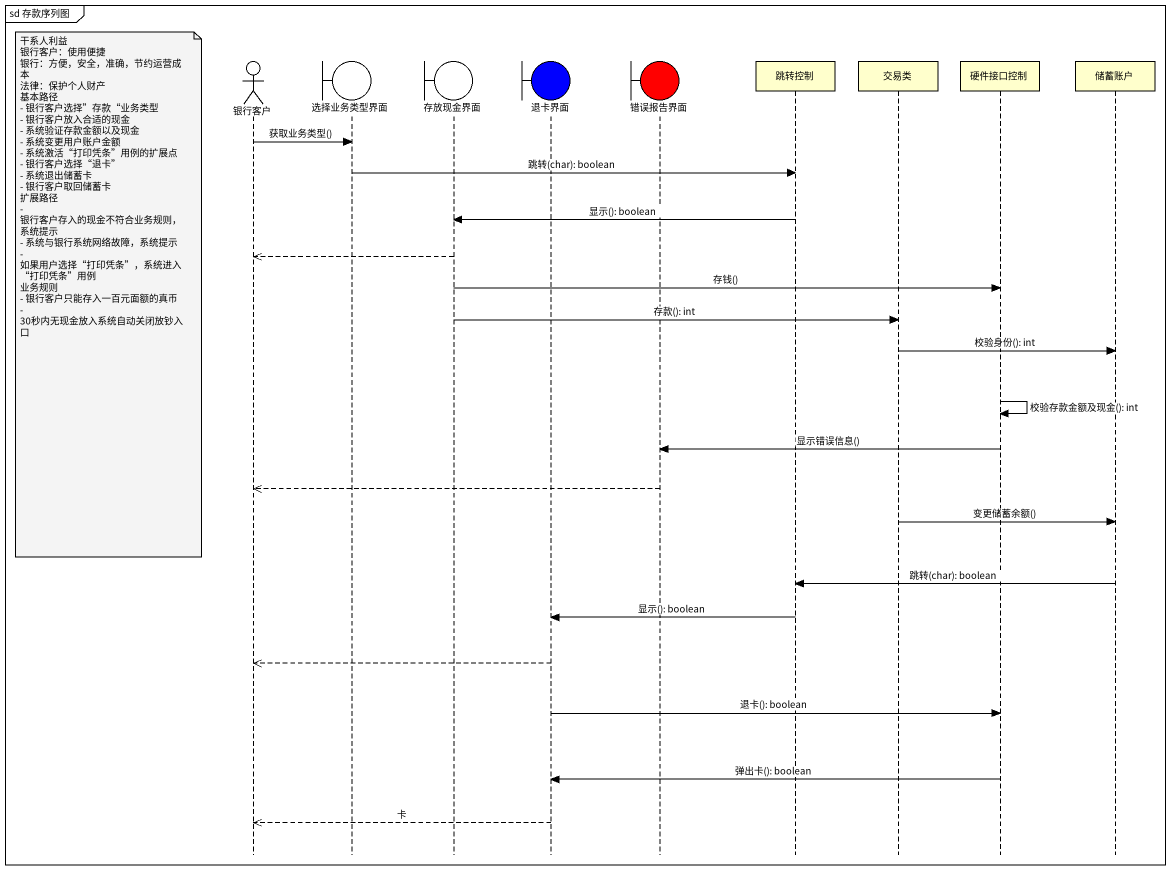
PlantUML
@startuml
mainframe sd 存款序列图
hide footbox
actor 银行客户
boundary 选择业务类型界面
boundary 存放现金界面
boundary 退卡界面 #0000FF
boundary 错误报告界面 #FF0000
participant 跳转控制
participant 交易类
participant 硬件接口控制
participant 储蓄账户

银行客户 -> 选择业务类型界面 : 获取业务类型()
选择业务类型界面 -> 跳转控制 : 跳转(char): boolean
跳转控制 -> 存放现金界面 : 显示(): boolean
存放现金界面 -->> 银行客户
存放现金界面 -> 硬件接口控制 : 存钱()
note left of 银行客户
  干系人利益
  银行客户：使用便捷
  银行：方便，安全，准确，节约运营成本
  法律：保护个人财产
  基本路径
  - 银行客户选择”存款“业务类型
  - 银行客户放入合适的现金
  - 系统验证存款金额以及现金
  - 系统变更用户账户金额
  - 系统激活“打印凭条”用例的扩展点
  - 银行客户选择“退卡”
  - 系统退出储蓄卡
  - 银行客户取回储蓄卡
  扩展路径
  - 银行客户存入的现金不符合业务规则，系统提示
  - 系统与银行系统网络故障，系统提示
  - 如果用户选择“打印凭条”，系统进入“打印凭条”用例
  业务规则
  - 银行客户只能存入一百元面额的真币
  - 30秒内无现金放入系统自动关闭放钞入口
end note
存放现金界面 -> 交易类 : 存款(): int
交易类 -> 储蓄账户 : 校验身份(): int
硬件接口控制 -> 硬件接口控制 : 校验存款金额及现金(): int
硬件接口控制 -> 错误报告界面 : 显示错误信息()
错误报告界面 -->> 银行客户
交易类 -> 储蓄账户 : 变更储蓄余额()
储蓄账户 -> 跳转控制 : 跳转(char): boolean
跳转控制 -> 退卡界面 : 显示(): boolean
退卡界面 -->> 银行客户
退卡界面 -> 硬件接口控制 : 退卡(): boolean
硬件接口控制 -> 退卡界面 : 弹出卡(): boolean
退卡界面 -->> 银行客户 : 卡
@enduml
